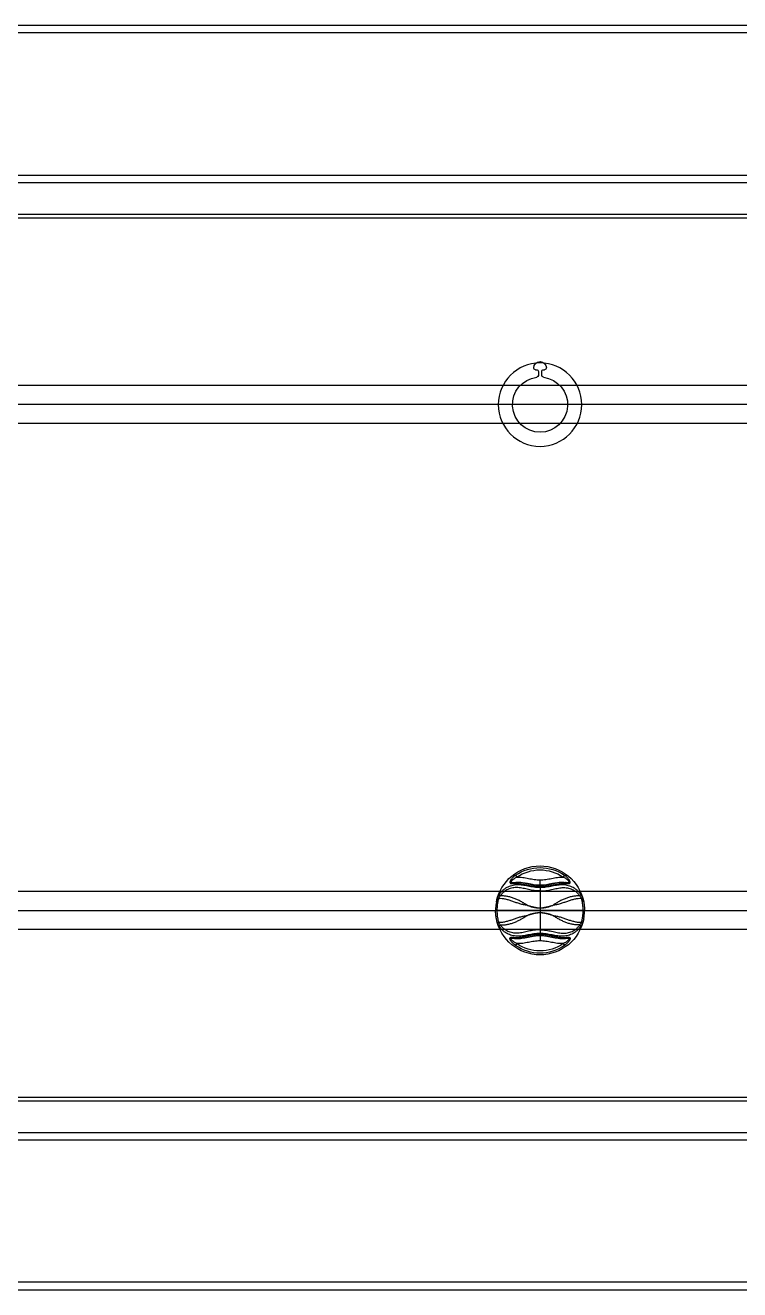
# Model space of a CAD drawing. Extents: x -12047294 to -5625356, y -1456591 to -622873.
# Drawn here: x -6041840 to -6041557, y -726074 to -725574 of the extents above; entities that cross this region are included whole.
import ezdxf

# ---------------------------------------------------------------- set-up
doc = ezdxf.new("R2010")
doc.units = 0
doc.header["$LTSCALE"] = 10
doc.header["$MEASUREMENT"] = 0
for name, color, linetype in [('03__ASM_ALL_CURVES', 7, 'Continuous'), ('06__ASM_ALL_SURFS', 7, 'Continuous'), ('COSMETICS', 7, 'Continuous'), ('EQUIP', 1, 'Continuous'), ('KONSTRELEM', 7, 'Continuous'), ('洗碗间-设备', 1, 'Continuous')]:
    doc.layers.add(name, color=color, linetype=linetype)

# ---------------------------------------------------------------- blocks, each defined once
blk = doc.blocks.new('bgsink')
at = {"layer": 'EQUIP'}
blk.add_line((0, 0), (0, -760), dxfattribs=at)
blk = doc.blocks.new('LXX17063732')
blk.add_blockref('bgsink', (-575, 420))
blk = doc.blocks.new('A$C4BD25D8E')
at = {"color": 3, "linetype": 'Continuous'}
for p, q in [((260.6, 342.5), (-1536.4, 342.5)), ((-489.3, 206.32), (-489.65, 206.32)), ((-488.55, 204.07), (-488.55, 205.57)), ((-487.25, 205.57), (-487.25, 204.07)), ((-486.15, 206.32), (-486.5, 206.32)), ((260.6, -157.5), (-1536.4, -157.5))]:
    blk.add_line(p, q, dxfattribs=at)
at = {"color": 9, "linetype": 'Continuous'}
for p, q in [((-1537.9, 339.5), (262.1, 339.5)), ((260.6, 283.2), (-1536.4, 283.2)), ((260.6, 280.3), (-1536.4, 280.3)), ((260.6, 267.8), (-1536.4, 267.8)), ((260.6, 266.35), (-1536.4, 266.35)), ((260.6, -81.35), (-1536.4, -81.35)), ((260.6, -82.8), (-1536.4, -82.8)), ((260.6, -95.3), (-1536.4, -95.3)), ((260.6, -98.2), (-1536.4, -98.2)), ((-1537.9, -154.5), (262.1, -154.5))]:
    blk.add_line(p, q, dxfattribs=at)
at = {"color": 3, "linetype": 'Continuous'}
for centre, radius, start, end in [((-487.9, 207), 2.5, 2.1614, 177.8386), ((-489.65, 207.07), 0.75, 177.8386, 270), ((-489.3, 205.57), 0.75, 0, 90), ((-486.5, 205.57), 0.75, 90, 180), ((-486.15, 207.07), 0.75, 270, 2.1614), ((-487.9, 192.5), 10.9, 96.902, 83.098), ((-489.3, 204.07), 0.75, 276.902, 0), ((-486.5, 204.07), 0.75, 180, 263.098)]:
    blk.add_arc(centre, radius, start, end, dxfattribs=at)
at = {"layer": '03__ASM_ALL_CURVES', "color": 4, "linetype": 'Continuous'}
for p, q in [((-1536.4, 192.5), (260.6, 192.5)), ((260.6, -7.5), (-1536.4, -7.5))]:
    blk.add_line(p, q, dxfattribs=at)
at = {"layer": '06__ASM_ALL_SURFS', "color": 6, "linetype": 'Continuous'}
for p, q in [((-1536.4, 200), (260.6, 200)), ((-1536.4, 185), (260.6, 185)), ((-1536.4, 0), (260.6, 0)), ((-1536.4, -15), (260.6, -15))]:
    blk.add_line(p, q, dxfattribs=at)
at = {"layer": 'COSMETICS', "color": 7, "linetype": 'Continuous'}
blk.add_circle((-487.9, 192.5), 16.5, dxfattribs=at)
at = {"layer": 'KONSTRELEM', "color": 9, "linetype": 'Continuous'}
for p, q in [((-497.57, 6.38), (-497.06, 5.65)), ((-478.23, 6.38), (-478.74, 5.65)), ((-487.9, 1.9), (-487.9, 4.56)), ((-487.9, 1.63), (-487.9, -16.63)), ((-504.96, -7.5), (-470.84, -7.5)), ((-487.9, -17.4), (-487.9, -16.9)), ((-487.9, -17.4), (-487.9, -19.56)), ((-497.06, -20.65), (-497.57, -21.38)), ((-478.74, -20.65), (-478.23, -21.38))]:
    blk.add_line(p, q, dxfattribs=at)
at = {"layer": 'KONSTRELEM', "color": 7, "linetype": 'Continuous'}
for start, end in [(10.9149, 169.0851), (190.9154, 349.0846)]:
    blk.add_arc((-487.9, -7.5), 17.58, start, end, dxfattribs=at)
at = {"layer": 'KONSTRELEM', "color": 9, "linetype": 'Continuous'}
for centre, radius, start, end in [((-487.9, -7.5), 16.91, 55.1292, 124.8707), ((-487.9, -7.5), 16.02, 55.1292, 124.8708), ((-498.97, -4.63), 6.1, 146.4412, 160.7043), ((-476.82, -4.63), 6.09, 19.2862, 33.5729), ((-498.97, -10.37), 6.1, 199.2955, 213.559), ((-476.82, -10.38), 6.09, 326.4273, 340.7139), ((-487.9, -7.5), 16.91, 235.1292, 304.8707), ((-487.9, -7.5), 16.02, 235.1292, 304.8707)]:
    blk.add_arc(centre, radius, start, end, dxfattribs=at)
for points, knots in [([(-498.43, 3.13), (-498.53, 3.12), (-498.73, 3.1), (-499.02, 3.09), (-499.26, 3.11), (-499.43, 3.14), (-499.54, 3.18), (-499.64, 3.24), (-499.73, 3.31), (-499.78, 3.41), (-499.82, 3.53), (-499.82, 3.66), (-499.79, 3.86), (-499.69, 4.12), (-499.53, 4.44), (-499.31, 4.75), (-499.07, 5.05), (-498.71, 5.44), (-498.22, 5.9), (-497.79, 6.22), (-497.57, 6.38)], [0, 0, 0, 0, 0.058435, 0.113922, 0.16545, 0.189393, 0.211995, 0.233392, 0.254089, 0.275076, 0.29755, 0.322314, 0.349617, 0.410704, 0.477926, 0.548829, 0.621948, 0.696437, 0.847591, 1, 1, 1, 1]), ([(-498.01, 3.56), (-498.1, 3.55), (-498.29, 3.53), (-498.53, 3.51), (-498.71, 3.49), (-498.85, 3.49), (-498.98, 3.49), (-499.1, 3.5), (-499.21, 3.52), (-499.3, 3.55), (-499.35, 3.6), (-499.39, 3.65), (-499.4, 3.74), (-499.37, 3.85), (-499.31, 3.96), (-499.24, 4.08), (-499.15, 4.19), (-499.05, 4.31), (-498.9, 4.45), (-498.7, 4.63), (-498.45, 4.82), (-498.1, 5.07), (-497.64, 5.36), (-497.26, 5.55), (-497.06, 5.65)], [0, 0, 0, 0, 0.063195, 0.124931, 0.155001, 0.184333, 0.212654, 0.239597, 0.264606, 0.287081, 0.297459, 0.307533, 0.328654, 0.353391, 0.381618, 0.412142, 0.444107, 0.477022, 0.510569, 0.578875, 0.648184, 0.718081, 0.858779, 1, 1, 1, 1]), ([(-487.9, 4.56), (-488.29, 4.56), (-489.06, 4.59), (-490.21, 4.73), (-491.34, 4.93), (-492.48, 5.15), (-493.61, 5.37), (-494.75, 5.55), (-495.91, 5.65), (-496.68, 5.66), (-497.06, 5.65)], [0, 0, 0, 0, 0.125007, 0.250015, 0.375017, 0.500017, 0.625013, 0.750012, 0.875008, 1, 1, 1, 1]), ([(-478.74, 5.65), (-479.13, 5.66), (-479.9, 5.65), (-481.05, 5.55), (-482.19, 5.37), (-483.33, 5.15), (-484.46, 4.93), (-485.6, 4.73), (-486.75, 4.59), (-487.52, 4.56), (-487.9, 4.56)], [0, 0, 0, 0, 0.124994, 0.249992, 0.37499, 0.499986, 0.624987, 0.749987, 0.874994, 1, 1, 1, 1]), ([(-478.74, 5.65), (-478.54, 5.55), (-478.16, 5.36), (-477.7, 5.07), (-477.35, 4.82), (-477.1, 4.63), (-476.9, 4.45), (-476.76, 4.31), (-476.66, 4.19), (-476.57, 4.08), (-476.49, 3.96), (-476.43, 3.85), (-476.4, 3.74), (-476.42, 3.63), (-476.49, 3.56), (-476.59, 3.52), (-476.7, 3.5), (-476.82, 3.49), (-476.95, 3.49), (-477.09, 3.49), (-477.27, 3.51), (-477.51, 3.53), (-477.7, 3.55), (-477.8, 3.56)], [0, 0, 0, 0, 0.141256, 0.281986, 0.351898, 0.42122, 0.48954, 0.523095, 0.556011, 0.587989, 0.618503, 0.646698, 0.671431, 0.692514, 0.71281, 0.735278, 0.76031, 0.787266, 0.815601, 0.844945, 0.875027, 0.936785, 1, 1, 1, 1]), ([(-478.23, 6.38), (-478.01, 6.22), (-477.58, 5.9), (-477.09, 5.44), (-476.73, 5.05), (-476.49, 4.75), (-476.28, 4.44), (-476.11, 4.12), (-476.02, 3.86), (-475.98, 3.66), (-475.99, 3.53), (-476.02, 3.41), (-476.08, 3.31), (-476.16, 3.24), (-476.26, 3.18), (-476.38, 3.14), (-476.55, 3.11), (-476.78, 3.09), (-477.07, 3.1), (-477.27, 3.12), (-477.38, 3.13)], [0, 0, 0, 0, 0.152413, 0.30357, 0.378057, 0.451173, 0.522074, 0.589297, 0.650372, 0.67767, 0.702423, 0.724875, 0.745861, 0.766558, 0.787962, 0.81057, 0.834524, 0.886059, 0.941556, 1, 1, 1, 1]), ([(-487.9, 1.63), (-488.32, 1.63), (-489.14, 1.66), (-490.36, 1.79), (-491.54, 1.98), (-492.69, 2.21), (-493.8, 2.43), (-494.88, 2.61), (-495.95, 2.72), (-497, 2.73), (-498.04, 2.64), (-499.05, 2.42), (-500.02, 2.09), (-500.96, 1.64), (-501.84, 1.08), (-502.66, 0.42), (-503.41, -0.37), (-503.85, -0.95), (-504.05, -1.26)], [0, 0, 0, 0, 0.070738, 0.140588, 0.208872, 0.275212, 0.339517, 0.401921, 0.462737, 0.522366, 0.581243, 0.639747, 0.698159, 0.756737, 0.815785, 0.875713, 0.936992, 1, 1, 1, 1]), ([(-487.9, 0.17), (-488.29, 0.17), (-489.08, 0.19), (-490.24, 0.32), (-491.38, 0.51), (-492.49, 0.74), (-493.57, 0.99), (-494.63, 1.22), (-495.67, 1.4), (-496.7, 1.51), (-497.72, 1.51), (-498.72, 1.39), (-499.68, 1.16), (-500.6, 0.81), (-501.48, 0.34), (-502.29, -0.25), (-503.03, -0.95), (-503.46, -1.5), (-503.65, -1.79)], [0, 0, 0, 0, 0.069545, 0.138602, 0.206705, 0.27354, 0.338952, 0.402842, 0.465254, 0.526262, 0.586093, 0.645019, 0.70336, 0.761417, 0.81957, 0.878318, 0.93828, 1, 1, 1, 1]), ([(-498.43, 3.13), (-498.41, 3.19), (-498.36, 3.29), (-498.26, 3.43), (-498.14, 3.52), (-498.05, 3.56), (-498.01, 3.56)], [0, 0, 0, 0, 0.287557, 0.5477, 0.782387, 1, 1, 1, 1]), ([(-487.9, 1.9), (-488.4, 1.9), (-489.38, 1.94), (-490.82, 2.12), (-492.2, 2.38), (-493.52, 2.67), (-494.8, 2.93), (-496.03, 3.13), (-497.24, 3.21), (-498.04, 3.17), (-498.43, 3.13)], [0, 0, 0, 0, 0.139462, 0.276407, 0.409017, 0.536428, 0.658578, 0.775974, 0.889465, 1, 1, 1, 1]), ([(-487.9, 2.56), (-488.33, 2.56), (-489.18, 2.59), (-490.44, 2.74), (-491.7, 2.96), (-492.95, 3.21), (-494.2, 3.45), (-495.46, 3.62), (-496.74, 3.68), (-497.59, 3.62), (-498.01, 3.56)], [0, 0, 0, 0, 0.125019, 0.250037, 0.375049, 0.500056, 0.625059, 0.750059, 0.875038, 1, 1, 1, 1]), ([(-487.9, 2.4), (-488.37, 2.4), (-489.31, 2.45), (-490.67, 2.63), (-491.98, 2.88), (-493.24, 3.16), (-494.46, 3.41), (-495.66, 3.58), (-496.84, 3.65), (-497.62, 3.61), (-498.01, 3.56)], [0, 0, 0, 0, 0.138506, 0.273965, 0.404699, 0.530533, 0.652133, 0.770403, 0.8862, 1, 1, 1, 1]), ([(-477.8, 3.56), (-478.22, 3.62), (-479.07, 3.68), (-480.34, 3.62), (-481.6, 3.45), (-482.86, 3.21), (-484.11, 2.96), (-485.36, 2.74), (-486.63, 2.59), (-487.48, 2.56), (-487.9, 2.56)], [0, 0, 0, 0, 0.124961, 0.249941, 0.37494, 0.499949, 0.62496, 0.74997, 0.874986, 1, 1, 1, 1]), ([(-477.8, 3.56), (-478.18, 3.61), (-478.96, 3.65), (-480.15, 3.58), (-481.35, 3.41), (-482.57, 3.16), (-483.82, 2.88), (-485.13, 2.63), (-486.5, 2.45), (-487.43, 2.4), (-487.9, 2.4)], [0, 0, 0, 0, 0.113801, 0.229594, 0.347866, 0.469463, 0.595297, 0.72603, 0.861491, 1, 1, 1, 1]), ([(-477.38, 3.13), (-477.77, 3.17), (-478.56, 3.21), (-479.77, 3.13), (-481.01, 2.93), (-482.28, 2.67), (-483.6, 2.38), (-484.99, 2.12), (-486.43, 1.94), (-487.41, 1.9), (-487.9, 1.9)], [0, 0, 0, 0, 0.110538, 0.224026, 0.341422, 0.463569, 0.590979, 0.723589, 0.860535, 1, 1, 1, 1]), ([(-471.75, -1.26), (-471.95, -0.95), (-472.39, -0.37), (-473.14, 0.42), (-473.96, 1.08), (-474.85, 1.64), (-475.78, 2.09), (-476.76, 2.42), (-477.77, 2.64), (-478.8, 2.73), (-479.85, 2.72), (-480.92, 2.61), (-482.01, 2.43), (-483.12, 2.21), (-484.26, 1.98), (-485.44, 1.79), (-486.66, 1.66), (-487.49, 1.63), (-487.9, 1.63)], [0, 0, 0, 0, 0.063007, 0.124285, 0.184211, 0.243259, 0.301836, 0.360248, 0.418751, 0.477628, 0.537257, 0.598073, 0.660478, 0.724784, 0.791124, 0.859409, 0.92926, 1, 1, 1, 1]), ([(-487.9, 0.17), (-487.51, 0.17), (-486.72, 0.19), (-485.56, 0.32), (-484.42, 0.51), (-483.32, 0.74), (-482.24, 0.99), (-481.18, 1.22), (-480.13, 1.4), (-479.1, 1.51), (-478.08, 1.51), (-477.09, 1.39), (-476.12, 1.16), (-475.2, 0.81), (-474.32, 0.34), (-473.65, -0.15), (-473.15, -0.59), (-472.67, -1.09), (-472.34, -1.5), (-472.15, -1.79)], [0, 0, 0, 0, 0.069543, 0.138596, 0.206698, 0.27353, 0.338938, 0.402825, 0.465238, 0.526248, 0.586077, 0.645, 0.703336, 0.761389, 0.819546, 0.878282, 0.908086, 0.938282, 1, 1, 1, 1]), ([(-477.38, 3.13), (-477.4, 3.19), (-477.44, 3.29), (-477.54, 3.43), (-477.66, 3.52), (-477.75, 3.56), (-477.8, 3.56)], [0, 0, 0, 0, 0.287556, 0.547699, 0.782387, 1, 1, 1, 1]), ([(-505.17, -4.17), (-505.14, -4.04), (-505.01, -3.51), (-504.86, -2.99), (-504.73, -2.61)], [0, 0, 0, 0, 0.250567, 1, 1, 1, 1]), ([(-504.96, -7.5), (-504.96, -7.11), (-504.93, -6.32), (-504.83, -5.33), (-504.71, -4.55), (-504.6, -3.97), (-504.46, -3.4), (-504.35, -3.02), (-504.29, -2.83)], [0, 0, 0, 0, 0.250284, 0.500498, 0.625584, 0.750577, 0.875413, 1, 1, 1, 1]), ([(-504.73, -2.61), (-504.7, -2.63), (-504.65, -2.67), (-504.5, -2.74), (-504.38, -2.8), (-504.29, -2.83)], [0, 0, 0, 0, 0.177507, 0.408066, 1, 1, 1, 1]), ([(-504.29, -2.83), (-504.21, -2.64), (-504.03, -2.27), (-503.78, -1.94), (-503.65, -1.79)], [0, 0, 0, 0, 0.51359, 1, 1, 1, 1]), ([(-504.29, -2.83), (-503.84, -2.81), (-502.9, -2.83), (-501.5, -3.07), (-500.1, -3.46), (-498.69, -3.94), (-497.52, -4.36), (-496.57, -4.69), (-495.85, -4.91), (-495.13, -5.11), (-494.39, -5.27), (-493.65, -5.4), (-493.15, -5.47), (-492.9, -5.5)], [0, 0, 0, 0, 0.116671, 0.237564, 0.361786, 0.488125, 0.61562, 0.679593, 0.74364, 0.807722, 0.871808, 0.935909, 1, 1, 1, 1]), ([(-504.05, -1.26), (-504.04, -1.3), (-504, -1.39), (-503.88, -1.58), (-503.75, -1.71), (-503.65, -1.79)], [0, 0, 0, 0, 0.202133, 0.439992, 1, 1, 1, 1]), ([(-503.65, -1.79), (-503.21, -1.75), (-502.29, -1.76), (-500.91, -1.93), (-499.51, -2.26), (-498.36, -2.64), (-497.45, -3.01), (-496.77, -3.31), (-496.1, -3.64), (-495.45, -3.99), (-494.92, -4.3), (-494.49, -4.55), (-494.06, -4.8), (-493.53, -5.11), (-493.11, -5.37), (-492.9, -5.5)], [0, 0, 0, 0, 0.115877, 0.236454, 0.360797, 0.48763, 0.551585, 0.6157, 0.679855, 0.743957, 0.808023, 0.840045, 0.872059, 0.93605, 1, 1, 1, 1]), ([(-482.9, -5.5), (-482.69, -5.37), (-482.27, -5.11), (-481.74, -4.8), (-481.31, -4.55), (-480.89, -4.3), (-480.35, -3.99), (-479.7, -3.64), (-479.03, -3.31), (-478.36, -3.01), (-477.45, -2.64), (-476.29, -2.26), (-474.89, -1.93), (-473.51, -1.76), (-472.6, -1.75), (-472.15, -1.79)], [0, 0, 0, 0, 0.063951, 0.127942, 0.159954, 0.191975, 0.256036, 0.320139, 0.384295, 0.44841, 0.512366, 0.6392, 0.763541, 0.88412, 1, 1, 1, 1]), ([(-482.9, -5.5), (-482.65, -5.47), (-482.15, -5.4), (-481.41, -5.27), (-480.68, -5.11), (-479.95, -4.91), (-479.23, -4.69), (-478.28, -4.37), (-477.11, -3.94), (-475.71, -3.46), (-474.3, -3.07), (-472.9, -2.83), (-471.97, -2.81), (-471.51, -2.83)], [0, 0, 0, 0, 0.064092, 0.128192, 0.19228, 0.256359, 0.320408, 0.384379, 0.511873, 0.63821, 0.762431, 0.883327, 1, 1, 1, 1]), ([(-471.75, -1.26), (-471.76, -1.3), (-471.8, -1.39), (-471.93, -1.58), (-472.05, -1.71), (-472.15, -1.79)], [0, 0, 0, 0, 0.202185, 0.440001, 1, 1, 1, 1]), ([(-472.15, -1.79), (-472.02, -1.94), (-471.78, -2.27), (-471.59, -2.64), (-471.51, -2.83)], [0, 0, 0, 0, 0.486412, 1, 1, 1, 1]), ([(-471.07, -2.61), (-471.1, -2.63), (-471.15, -2.67), (-471.3, -2.74), (-471.42, -2.8), (-471.51, -2.83)], [0, 0, 0, 0, 0.177505, 0.408065, 1, 1, 1, 1]), ([(-471.51, -2.83), (-471.45, -3.02), (-471.34, -3.4), (-471.21, -3.97), (-471.09, -4.55), (-470.97, -5.33), (-470.87, -6.32), (-470.84, -7.11), (-470.84, -7.5)], [0, 0, 0, 0, 0.124586, 0.249423, 0.374416, 0.499501, 0.749716, 1, 1, 1, 1]), ([(-471.07, -2.61), (-471.03, -2.74), (-470.86, -3.25), (-470.72, -3.78), (-470.64, -4.17)], [0, 0, 0, 0, 0.249406, 1, 1, 1, 1]), ([(-505.48, -7.5), (-505.41, -7.5), (-505.29, -7.5), (-505.11, -7.5), (-505.01, -7.5), (-504.96, -7.5)], [0, 0, 0, 0, 0.419003, 0.693525, 1, 1, 1, 1]), ([(-504.29, -12.17), (-504.35, -11.98), (-504.46, -11.6), (-504.6, -11.03), (-504.71, -10.45), (-504.83, -9.67), (-504.93, -8.68), (-504.96, -7.89), (-504.96, -7.5)], [0, 0, 0, 0, 0.124586, 0.249423, 0.374416, 0.499501, 0.749716, 1, 1, 1, 1]), ([(-492.9, -9.5), (-493.15, -9.53), (-493.65, -9.6), (-494.39, -9.73), (-495.13, -9.89), (-495.85, -10.09), (-496.57, -10.31), (-497.52, -10.64), (-498.69, -11.06), (-500.1, -11.54), (-501.5, -11.93), (-502.9, -12.17), (-503.84, -12.19), (-504.29, -12.17)], [0, 0, 0, 0, 0.064091, 0.128192, 0.192278, 0.256359, 0.320407, 0.384379, 0.511874, 0.638212, 0.762435, 0.883329, 1, 1, 1, 1]), ([(-503.65, -13.21), (-503.21, -13.24), (-502.29, -13.24), (-500.91, -13.07), (-499.51, -12.74), (-498.36, -12.36), (-497.45, -11.99), (-496.77, -11.69), (-496.1, -11.36), (-495.45, -11.01), (-494.81, -10.64), (-493.96, -10.14), (-493.32, -9.75), (-492.9, -9.5)], [0, 0, 0, 0, 0.115882, 0.236453, 0.3608, 0.487634, 0.551588, 0.615698, 0.679856, 0.743968, 0.808034, 0.872058, 1, 1, 1, 1]), ([(-487.9, -6.5), (-488.11, -6.5), (-488.54, -6.48), (-489.18, -6.4), (-489.81, -6.29), (-490.64, -6.11), (-491.67, -5.85), (-492.49, -5.62), (-492.9, -5.5)], [0, 0, 0, 0, 0.125066, 0.250116, 0.375115, 0.500112, 0.750014, 1, 1, 1, 1]), ([(-487.9, -6.5), (-488.11, -6.51), (-488.54, -6.51), (-489.08, -6.47), (-489.5, -6.42), (-489.93, -6.36), (-490.46, -6.27), (-491.08, -6.13), (-491.7, -5.95), (-492.3, -5.73), (-492.7, -5.58), (-492.9, -5.5)], [0, 0, 0, 0, 0.124904, 0.250089, 0.312755, 0.375377, 0.500414, 0.625239, 0.750067, 0.875034, 1, 1, 1, 1]), ([(-492.9, -9.5), (-492.7, -9.42), (-492.3, -9.27), (-491.7, -9.05), (-491.08, -8.87), (-490.46, -8.73), (-489.93, -8.64), (-489.5, -8.58), (-489.08, -8.53), (-488.54, -8.49), (-488.11, -8.49), (-487.9, -8.5)], [0, 0, 0, 0, 0.124966, 0.249932, 0.374761, 0.499586, 0.624623, 0.687245, 0.749911, 0.875096, 1, 1, 1, 1]), ([(-492.9, -9.5), (-492.49, -9.38), (-491.67, -9.15), (-490.64, -8.89), (-489.81, -8.71), (-489.18, -8.6), (-488.54, -8.52), (-488.11, -8.5), (-487.9, -8.5)], [0, 0, 0, 0, 0.249986, 0.499888, 0.624884, 0.749883, 0.874934, 1, 1, 1, 1]), ([(-482.9, -5.5), (-483.1, -5.58), (-483.5, -5.73), (-484.11, -5.95), (-484.72, -6.13), (-485.35, -6.27), (-485.87, -6.36), (-486.3, -6.42), (-486.73, -6.47), (-487.26, -6.51), (-487.69, -6.51), (-487.9, -6.5)], [0, 0, 0, 0, 0.124966, 0.249932, 0.374761, 0.499586, 0.624623, 0.687245, 0.749911, 0.875096, 1, 1, 1, 1]), ([(-482.9, -5.5), (-483.31, -5.62), (-484.13, -5.85), (-485.16, -6.11), (-486, -6.29), (-486.63, -6.4), (-487.26, -6.48), (-487.69, -6.5), (-487.9, -6.5)], [0, 0, 0, 0, 0.249986, 0.499888, 0.624884, 0.749883, 0.874934, 1, 1, 1, 1]), ([(-487.9, -8.5), (-487.69, -8.49), (-487.26, -8.49), (-486.73, -8.53), (-486.3, -8.58), (-485.87, -8.64), (-485.35, -8.73), (-484.72, -8.87), (-484.11, -9.05), (-483.5, -9.27), (-483.1, -9.42), (-482.9, -9.5)], [0, 0, 0, 0, 0.124904, 0.250089, 0.312755, 0.375377, 0.500414, 0.625239, 0.750067, 0.875034, 1, 1, 1, 1]), ([(-487.9, -8.5), (-487.69, -8.5), (-487.26, -8.52), (-486.63, -8.6), (-486, -8.71), (-485.16, -8.89), (-484.13, -9.15), (-483.31, -9.38), (-482.9, -9.5)], [0, 0, 0, 0, 0.125066, 0.250116, 0.375115, 0.500112, 0.750014, 1, 1, 1, 1]), ([(-471.51, -12.17), (-471.97, -12.19), (-472.9, -12.17), (-474.3, -11.93), (-475.71, -11.54), (-477.11, -11.06), (-478.28, -10.64), (-479.23, -10.31), (-479.95, -10.09), (-480.68, -9.89), (-481.41, -9.73), (-482.15, -9.6), (-482.65, -9.53), (-482.9, -9.5)], [0, 0, 0, 0, 0.116683, 0.237591, 0.361815, 0.48815, 0.615639, 0.67961, 0.743658, 0.807726, 0.871816, 0.935913, 1, 1, 1, 1]), ([(-472.15, -13.21), (-472.6, -13.25), (-473.51, -13.24), (-474.89, -13.07), (-476.29, -12.74), (-477.45, -12.36), (-478.36, -11.99), (-479.03, -11.69), (-479.7, -11.36), (-480.35, -11.01), (-480.89, -10.7), (-481.31, -10.45), (-481.74, -10.2), (-482.27, -9.89), (-482.69, -9.63), (-482.9, -9.5)], [0, 0, 0, 0, 0.11588, 0.23646, 0.3608, 0.487634, 0.551591, 0.615707, 0.679862, 0.743963, 0.808025, 0.840046, 0.872058, 0.936048, 1, 1, 1, 1]), ([(-470.84, -7.5), (-470.84, -7.89), (-470.87, -8.68), (-470.97, -9.67), (-471.09, -10.45), (-471.21, -11.03), (-471.34, -11.6), (-471.45, -11.98), (-471.51, -12.17)], [0, 0, 0, 0, 0.250284, 0.500498, 0.625584, 0.750577, 0.875413, 1, 1, 1, 1]), ([(-470.32, -7.5), (-470.4, -7.5), (-470.52, -7.5), (-470.69, -7.5), (-470.79, -7.5), (-470.84, -7.5)], [0, 0, 0, 0, 0.419003, 0.693525, 1, 1, 1, 1]), ([(-505.17, -10.83), (-505.14, -10.96), (-505.01, -11.49), (-504.86, -12.01), (-504.73, -12.39)], [0, 0, 0, 0, 0.250567, 1, 1, 1, 1]), ([(-504.29, -12.17), (-504.38, -12.2), (-504.5, -12.26), (-504.65, -12.33), (-504.7, -12.37), (-504.73, -12.39)], [0, 0, 0, 0, 0.591915, 0.822485, 1, 1, 1, 1]), ([(-504.29, -12.17), (-504.21, -12.36), (-504.03, -12.73), (-503.78, -13.06), (-503.65, -13.21)], [0, 0, 0, 0, 0.513588, 1, 1, 1, 1]), ([(-504.05, -13.74), (-504.04, -13.7), (-504, -13.61), (-503.88, -13.42), (-503.75, -13.29), (-503.65, -13.21)], [0, 0, 0, 0, 0.202182, 0.439997, 1, 1, 1, 1]), ([(-504.05, -13.74), (-503.85, -14.05), (-503.41, -14.63), (-502.66, -15.41), (-501.84, -16.08), (-500.96, -16.64), (-500.02, -17.09), (-499.05, -17.42), (-498.04, -17.64), (-497, -17.73), (-495.95, -17.72), (-494.88, -17.61), (-493.8, -17.43), (-492.69, -17.21), (-491.54, -16.98), (-490.36, -16.79), (-489.14, -16.66), (-488.32, -16.63), (-487.9, -16.63)], [0, 0, 0, 0, 0.063007, 0.124286, 0.184213, 0.243261, 0.301838, 0.36025, 0.418753, 0.47763, 0.537258, 0.598074, 0.660479, 0.724784, 0.791124, 0.859409, 0.929261, 1, 1, 1, 1]), ([(-487.9, -15.17), (-488.29, -15.17), (-489.08, -15.19), (-490.24, -15.32), (-491.38, -15.51), (-492.49, -15.74), (-493.57, -15.99), (-494.63, -16.22), (-495.67, -16.4), (-496.7, -16.51), (-497.72, -16.51), (-498.72, -16.39), (-499.68, -16.16), (-500.6, -15.81), (-501.48, -15.34), (-502.15, -14.85), (-502.65, -14.41), (-503.14, -13.91), (-503.46, -13.5), (-503.65, -13.21)], [0, 0, 0, 0, 0.069543, 0.138596, 0.206697, 0.27353, 0.338938, 0.402824, 0.465237, 0.526247, 0.586075, 0.644999, 0.703334, 0.761388, 0.819544, 0.878281, 0.908085, 0.938281, 1, 1, 1, 1]), ([(-487.9, -15.17), (-487.51, -15.17), (-486.72, -15.19), (-485.56, -15.32), (-484.42, -15.51), (-483.32, -15.74), (-482.24, -15.99), (-481.18, -16.22), (-480.13, -16.4), (-479.1, -16.51), (-478.08, -16.51), (-477.09, -16.39), (-476.12, -16.16), (-475.2, -15.81), (-474.32, -15.34), (-473.51, -14.75), (-472.77, -14.05), (-472.35, -13.5), (-472.15, -13.21)], [0, 0, 0, 0, 0.069545, 0.138602, 0.206705, 0.27354, 0.338952, 0.402843, 0.465255, 0.526263, 0.586095, 0.645021, 0.703361, 0.761419, 0.819571, 0.878319, 0.93828, 1, 1, 1, 1]), ([(-487.9, -16.63), (-487.49, -16.63), (-486.66, -16.66), (-485.44, -16.79), (-484.26, -16.98), (-483.12, -17.21), (-482.01, -17.43), (-480.92, -17.61), (-479.85, -17.72), (-478.8, -17.73), (-477.77, -17.64), (-476.76, -17.42), (-475.78, -17.09), (-474.85, -16.64), (-473.96, -16.08), (-473.14, -15.42), (-472.39, -14.63), (-471.95, -14.05), (-471.75, -13.74)], [0, 0, 0, 0, 0.070738, 0.140588, 0.208872, 0.275212, 0.339518, 0.401922, 0.462738, 0.522368, 0.581245, 0.639749, 0.69816, 0.756739, 0.815787, 0.875714, 0.936993, 1, 1, 1, 1]), ([(-472.15, -13.21), (-472.02, -13.06), (-471.78, -12.73), (-471.59, -12.36), (-471.51, -12.17)], [0, 0, 0, 0, 0.486408, 1, 1, 1, 1]), ([(-472.15, -13.21), (-472.05, -13.29), (-471.93, -13.42), (-471.8, -13.61), (-471.76, -13.7), (-471.75, -13.74)], [0, 0, 0, 0, 0.559977, 0.797853, 1, 1, 1, 1]), ([(-471.51, -12.17), (-471.42, -12.2), (-471.3, -12.26), (-471.15, -12.33), (-471.1, -12.37), (-471.07, -12.39)], [0, 0, 0, 0, 0.591916, 0.822486, 1, 1, 1, 1]), ([(-471.07, -12.39), (-471.03, -12.26), (-470.86, -11.75), (-470.72, -11.22), (-470.64, -10.83)], [0, 0, 0, 0, 0.249406, 1, 1, 1, 1]), ([(-498.43, -18.13), (-498.53, -18.12), (-498.73, -18.1), (-499.02, -18.09), (-499.26, -18.11), (-499.43, -18.14), (-499.54, -18.18), (-499.64, -18.24), (-499.73, -18.31), (-499.78, -18.41), (-499.82, -18.53), (-499.82, -18.66), (-499.79, -18.86), (-499.69, -19.12), (-499.53, -19.44), (-499.31, -19.75), (-499.07, -20.05), (-498.71, -20.44), (-498.22, -20.9), (-497.79, -21.22), (-497.57, -21.38)], [0, 0, 0, 0, 0.058437, 0.113925, 0.165452, 0.189393, 0.211997, 0.233387, 0.25408, 0.275066, 0.297519, 0.322294, 0.349607, 0.410695, 0.477916, 0.548816, 0.621936, 0.696426, 0.847586, 1, 1, 1, 1]), ([(-498.01, -18.56), (-498.1, -18.55), (-498.29, -18.53), (-498.53, -18.51), (-498.71, -18.49), (-498.85, -18.49), (-498.98, -18.49), (-499.1, -18.5), (-499.21, -18.52), (-499.31, -18.56), (-499.37, -18.62), (-499.39, -18.68), (-499.39, -18.73), (-499.39, -18.79), (-499.36, -18.87), (-499.31, -18.96), (-499.24, -19.08), (-499.15, -19.19), (-499.05, -19.31), (-498.9, -19.45), (-498.7, -19.63), (-498.45, -19.82), (-498.1, -20.07), (-497.64, -20.36), (-497.26, -20.55), (-497.06, -20.65)], [0, 0, 0, 0, 0.063196, 0.12493, 0.155002, 0.184327, 0.212654, 0.239587, 0.264578, 0.287045, 0.307352, 0.317622, 0.328602, 0.34054, 0.353429, 0.381655, 0.412162, 0.444126, 0.47704, 0.510582, 0.578885, 0.648192, 0.718088, 0.858782, 1, 1, 1, 1]), ([(-487.9, -16.9), (-488.4, -16.9), (-489.38, -16.94), (-490.82, -17.12), (-492.2, -17.38), (-493.52, -17.67), (-494.8, -17.93), (-496.03, -18.13), (-497.24, -18.21), (-498.04, -18.17), (-498.43, -18.13)], [0, 0, 0, 0, 0.139462, 0.276406, 0.409016, 0.536427, 0.658577, 0.775973, 0.889464, 1, 1, 1, 1]), ([(-498.01, -18.56), (-498.05, -18.56), (-498.14, -18.52), (-498.26, -18.43), (-498.36, -18.29), (-498.41, -18.19), (-498.43, -18.13)], [0, 0, 0, 0, 0.217613, 0.4523, 0.712443, 1, 1, 1, 1]), ([(-487.9, -17.4), (-488.37, -17.4), (-489.31, -17.45), (-490.67, -17.63), (-491.98, -17.88), (-493.24, -18.16), (-494.46, -18.41), (-495.66, -18.58), (-496.84, -18.65), (-497.62, -18.61), (-498.01, -18.56)], [0, 0, 0, 0, 0.138506, 0.273965, 0.404699, 0.530532, 0.652132, 0.770403, 0.8862, 1, 1, 1, 1]), ([(-498.01, -18.56), (-497.59, -18.62), (-496.74, -18.68), (-495.46, -18.62), (-494.2, -18.45), (-492.95, -18.21), (-491.7, -17.96), (-490.44, -17.74), (-489.18, -17.59), (-488.33, -17.56), (-487.9, -17.56)], [0, 0, 0, 0, 0.12496, 0.249939, 0.374937, 0.499946, 0.624957, 0.749967, 0.874984, 1, 1, 1, 1]), ([(-497.06, -20.65), (-496.68, -20.66), (-495.91, -20.65), (-494.75, -20.55), (-493.61, -20.37), (-492.48, -20.15), (-491.34, -19.93), (-490.21, -19.73), (-489.06, -19.59), (-488.29, -19.56), (-487.9, -19.56)], [0, 0, 0, 0, 0.124992, 0.249989, 0.374987, 0.499983, 0.624982, 0.749984, 0.874992, 1, 1, 1, 1]), ([(-477.38, -18.13), (-477.77, -18.17), (-478.56, -18.21), (-479.77, -18.13), (-481.01, -17.93), (-482.28, -17.67), (-483.6, -17.38), (-484.99, -17.12), (-486.43, -16.94), (-487.41, -16.9), (-487.9, -16.9)], [0, 0, 0, 0, 0.11054, 0.22403, 0.341428, 0.463579, 0.590988, 0.723597, 0.86054, 1, 1, 1, 1]), ([(-477.8, -18.56), (-478.18, -18.61), (-478.96, -18.65), (-480.15, -18.58), (-481.35, -18.41), (-482.57, -18.16), (-483.82, -17.88), (-485.13, -17.63), (-486.5, -17.45), (-487.43, -17.4), (-487.9, -17.4)], [0, 0, 0, 0, 0.113805, 0.229598, 0.347873, 0.469474, 0.595304, 0.726039, 0.861497, 1, 1, 1, 1]), ([(-487.9, -17.56), (-487.48, -17.56), (-486.63, -17.59), (-485.36, -17.74), (-484.11, -17.96), (-482.86, -18.21), (-481.6, -18.45), (-480.34, -18.62), (-479.07, -18.68), (-478.22, -18.62), (-477.8, -18.56)], [0, 0, 0, 0, 0.125012, 0.250027, 0.375037, 0.500048, 0.625058, 0.750058, 0.875039, 1, 1, 1, 1]), ([(-487.9, -19.56), (-487.52, -19.56), (-486.75, -19.59), (-485.21, -19.77), (-483.7, -20.08), (-482.19, -20.37), (-481.05, -20.55), (-479.9, -20.65), (-479.13, -20.66), (-478.74, -20.65)], [0, 0, 0, 0, 0.125005, 0.250014, 0.500002, 0.625001, 0.750003, 0.875004, 1, 1, 1, 1]), ([(-478.74, -20.65), (-478.54, -20.55), (-478.16, -20.36), (-477.7, -20.07), (-477.35, -19.82), (-477.1, -19.63), (-476.9, -19.45), (-476.76, -19.31), (-476.66, -19.19), (-476.57, -19.08), (-476.49, -18.96), (-476.44, -18.87), (-476.42, -18.79), (-476.41, -18.72), (-476.42, -18.65), (-476.45, -18.6), (-476.51, -18.55), (-476.59, -18.52), (-476.7, -18.5), (-476.82, -18.49), (-476.95, -18.49), (-477.09, -18.49), (-477.27, -18.51), (-477.51, -18.53), (-477.7, -18.55), (-477.8, -18.56)], [0, 0, 0, 0, 0.141232, 0.281939, 0.351839, 0.421149, 0.489455, 0.523003, 0.555913, 0.587874, 0.618377, 0.646566, 0.659454, 0.671368, 0.692438, 0.702509, 0.712875, 0.735339, 0.760356, 0.787295, 0.815631, 0.844966, 0.875045, 0.936794, 1, 1, 1, 1]), ([(-478.23, -21.38), (-478.01, -21.22), (-477.58, -20.9), (-477.09, -20.44), (-476.73, -20.05), (-476.49, -19.75), (-476.28, -19.44), (-476.11, -19.12), (-476.02, -18.86), (-475.98, -18.66), (-475.99, -18.53), (-476.02, -18.41), (-476.08, -18.31), (-476.16, -18.24), (-476.26, -18.18), (-476.38, -18.14), (-476.55, -18.11), (-476.78, -18.09), (-477.07, -18.1), (-477.27, -18.12), (-477.38, -18.13)], [0, 0, 0, 0, 0.152418, 0.303581, 0.378071, 0.451189, 0.522088, 0.589305, 0.650379, 0.677678, 0.702438, 0.724886, 0.745863, 0.766563, 0.787961, 0.810565, 0.834517, 0.886053, 0.941551, 1, 1, 1, 1]), ([(-477.8, -18.56), (-477.75, -18.56), (-477.66, -18.52), (-477.54, -18.43), (-477.44, -18.29), (-477.4, -18.19), (-477.38, -18.13)], [0, 0, 0, 0, 0.217613, 0.452301, 0.712444, 1, 1, 1, 1])]:
    blk.add_open_spline(points, degree=3, knots=knots, dxfattribs=at)
at = {"layer": 'KONSTRELEM', "color": 7, "linetype": 'Continuous'}
for points in [[(-505.17, -4.17), (-505.27, -4.72), (-505.43, -5.82), (-505.48, -6.94), (-505.48, -7.5)], [(-470.64, -4.17), (-470.53, -4.72), (-470.38, -5.82), (-470.32, -6.94), (-470.32, -7.5)], [(-505.17, -10.83), (-505.27, -10.28), (-505.43, -9.17), (-505.48, -8.05), (-505.48, -7.5)], [(-470.64, -10.83), (-470.53, -10.28), (-470.37, -9.17), (-470.32, -8.05), (-470.32, -7.5)]]:
    blk.add_open_spline(points, degree=3, knots=[0, 0, 0, 0, 0.499992, 1, 1, 1, 1], dxfattribs=at)

msp = doc.modelspace()

# ---------------------------------------------------------------- block references
at = {"layer": 'EQUIP', "xscale": 0.8333333333139306, "rotation": 90}
msp.add_blockref('LXX17063732', (-6041722.15, -725094.37), dxfattribs=at)
at = {"layer": '洗碗间-设备', "xscale": -1}
msp.add_blockref('A$C4BD25D8E', (-6042124.15, -725916.04), dxfattribs=at)

doc.saveas('drawing.dxf')
